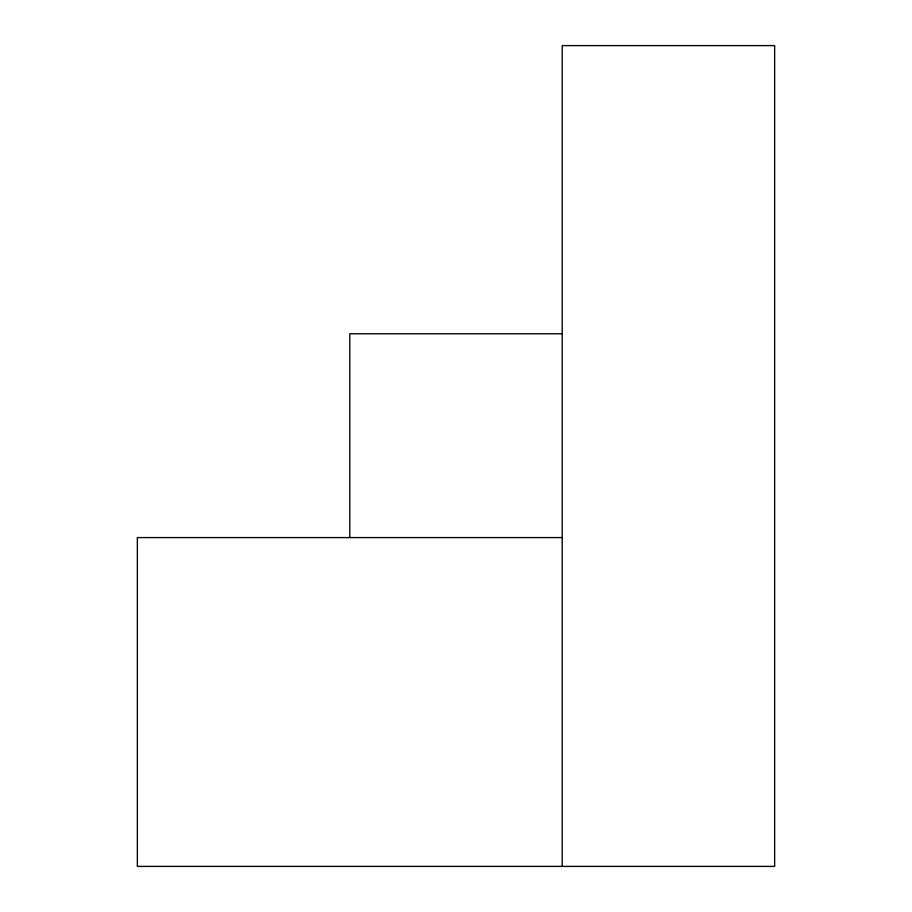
<?xml version="1.0" encoding="UTF-8"?>
<svg xmlns="http://www.w3.org/2000/svg" width="912" height="912" viewBox="0 0 912 912"><rect width="100%" height="100%" fill="white"/><g stroke="black" fill="none" stroke-linecap="round" stroke-linejoin="round"><path stroke-width="1.37" d="M562.214 333.769L349.786 333.769L349.786 537.578M562.214 537.578L137.347 537.578L137.347 866.4L774.653 866.4L774.653 45.6L562.214 45.6L562.214 866.4"/></g></svg>
